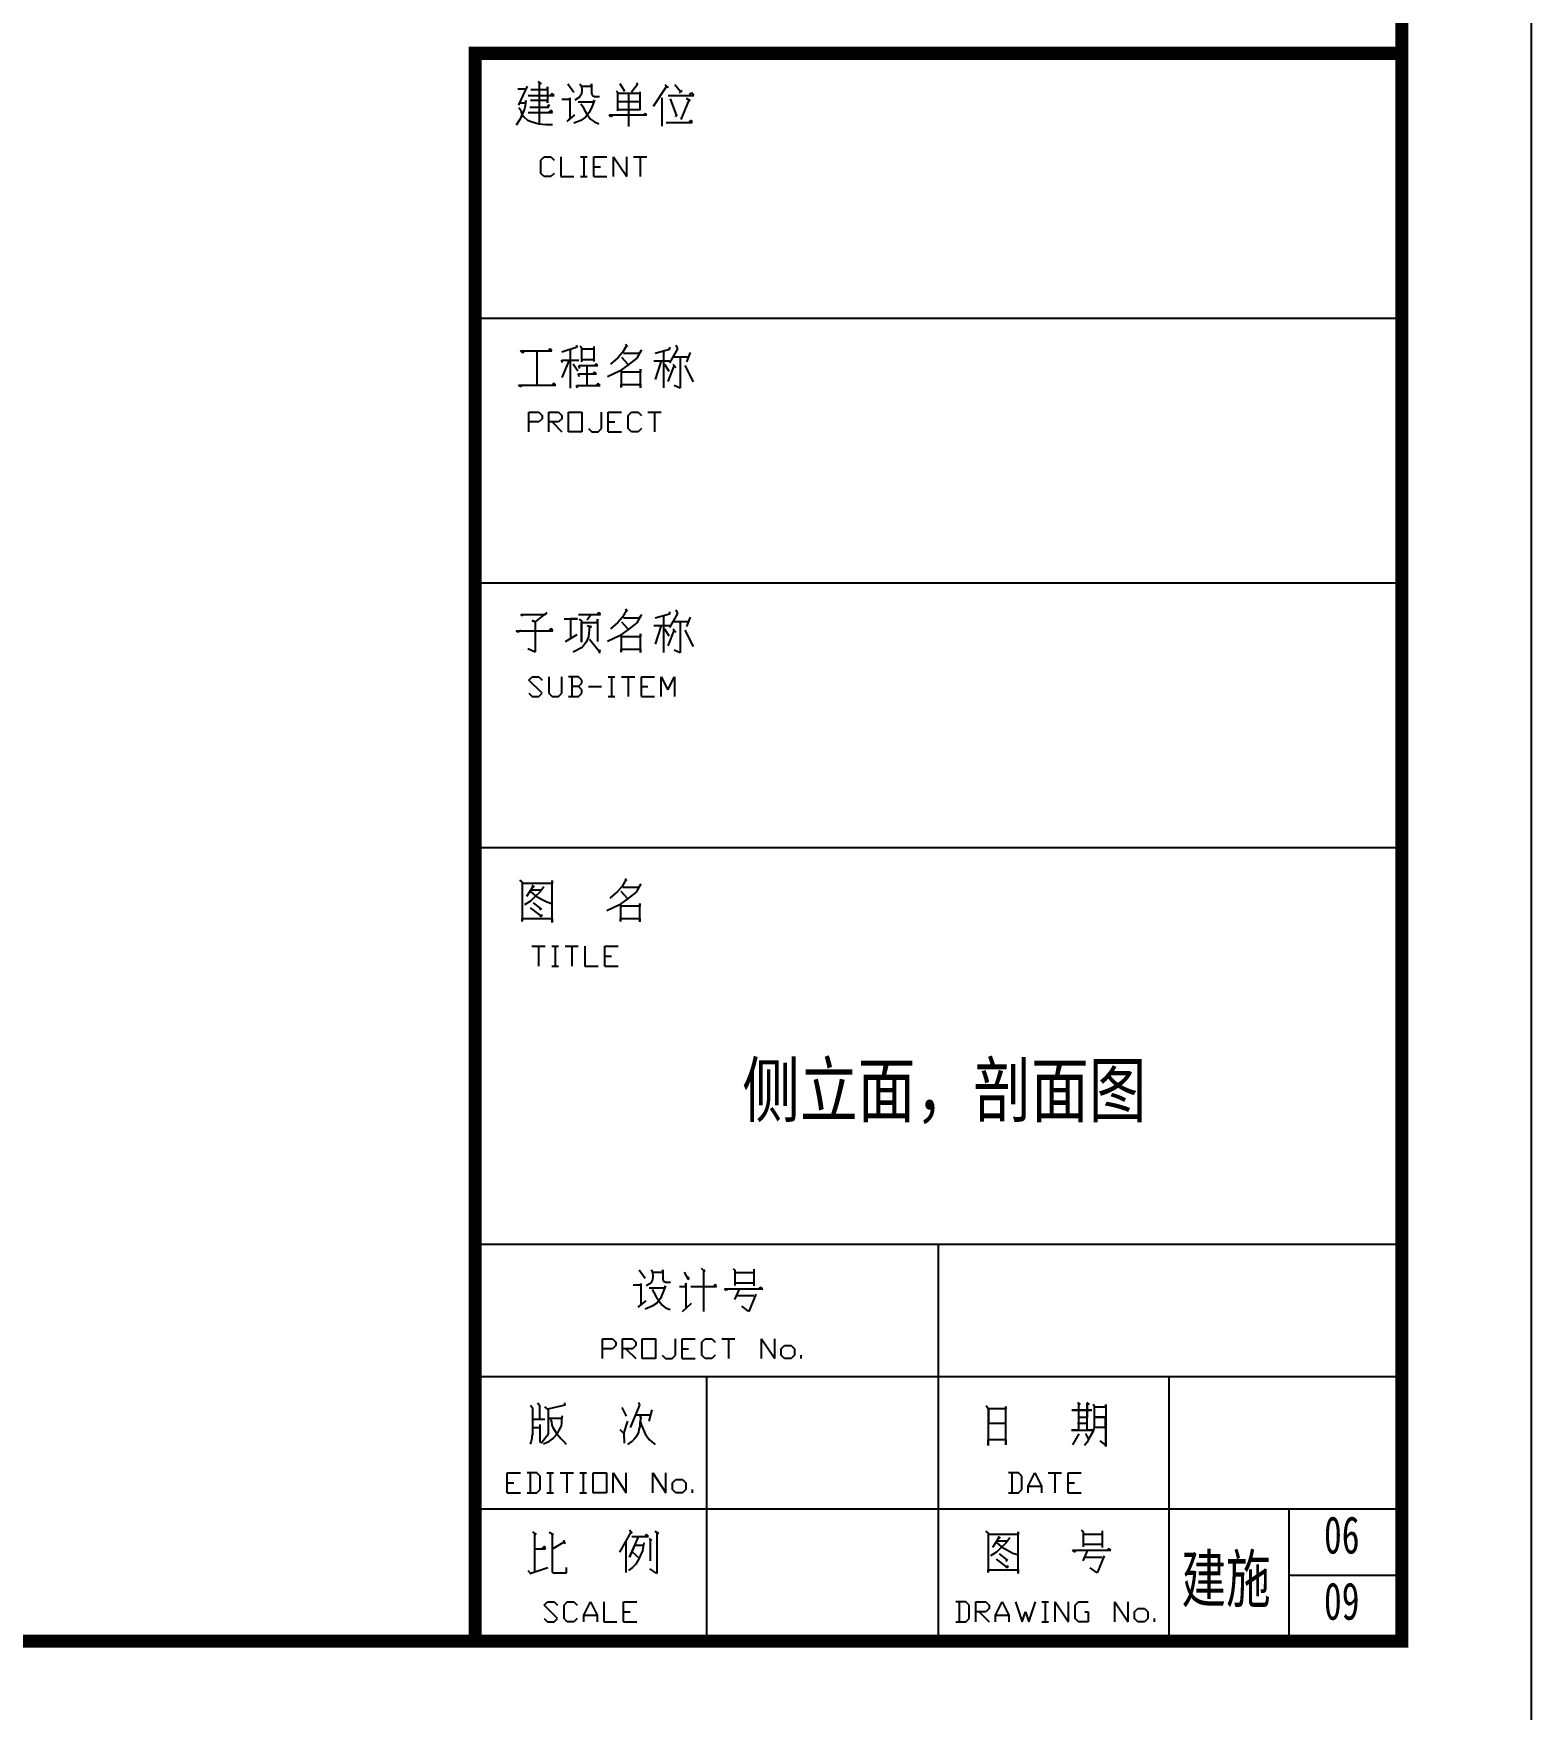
# Model space of a CAD drawing. Extents: x 39560 to 217760, y -140239 to 277665.
# Drawn here: x 133116 to 144660, y -97765 to -84846 of the extents above; entities that cross this region are included whole.
import ezdxf
from ezdxf.enums import TextEntityAlignment as Align

# ---------------------------------------------------------------- set-up
doc = ezdxf.new("R2010")
doc.units = 0
doc.header["$LTSCALE"] = 1000
doc.header["$MEASUREMENT"] = 0
doc.layers.add('PUB_TITLE', color=4, linetype='Continuous')
doc.styles.add('-黑体', font='simhei.ttf', dxfattribs={"width": 0.8})
doc.styles.add('宋体', font='')
doc.styles.get('宋体').set_extended_font_data('SimSun')

msp = doc.modelspace()

# ---------------------------------------------------------------- linework, layer by layer
at = {"layer": 'PUB_TITLE'}
for p, q in [((143659.763, -97239.081), (143659.763, -39839.081)), ((143659.763, -97239.081, 7.032), (143659.763, -39839.081, 7.032)), ((136519.763, -97239.081), (136519.763, -84999.081)), ((136519.763, -84999.081), (143659.763, -84999.081)), ((143659.763, -84999.081), (143659.763, -97239.081)), ((136920.273, -85252.283), (136852.443, -85395.083)), ((137002.383, -85216.583), (137027.373, -85234.433)), ((137013.093, -85227.293), (137013.093, -85537.883)), ((137027.373, -85234.433), (137013.093, -85227.293)), ((137077.353, -85255.853), (137077.353, -85380.803)), ((137077.353, -85277.273), (137077.353, -85255.853)), ((137234.433, -85234.433), (137280.843, -85298.693)), ((137327.253, -85234.433), (137337.963, -85252.283)), ((137337.963, -85252.283), (137341.533, -85284.413)), ((137341.533, -85252.283), (137416.503, -85252.283)), ((137416.503, -85234.433), (137416.503, -85309.403)), ((137416.503, -85252.283), (137416.503, -85234.433)), ((137634.273, -85230.863), (137669.973, -85291.553)), ((137769.933, -85238.003), (137723.523, -85298.693)), ((137762.793, -85227.293), (137769.933, -85238.003)), ((137991.273, -85255.853), (137891.313, -85409.363)), ((137980.563, -85238.003), (138005.553, -85262.993)), ((138005.553, -85262.993), (137991.273, -85255.853)), ((138059.103, -85238.003), (138105.513, -85295.123)), ((136848.873, -85273.703), (136902.423, -85273.703)), ((136852.443, -85395.083), (136866.723, -85380.803)), ((136866.723, -85380.803), (136909.563, -85380.803)), ((136909.563, -85362.953), (136905.993, -85402.223)), ((136909.563, -85380.803), (136909.563, -85362.953)), ((136927.413, -85323.683), (137127.333, -85323.683)), ((137077.353, -85362.953), (136945.263, -85362.953)), ((136948.833, -85277.273), (137077.353, -85277.273)), ((137077.353, -85380.803), (137077.353, -85362.953)), ((137113.053, -85309.403), (137102.343, -85323.683)), ((137127.333, -85323.683), (137113.053, -85309.403)), ((137188.023, -85352.243), (137248.713, -85352.243)), ((137248.713, -85341.533), (137248.713, -85502.183)), ((137248.713, -85352.243), (137248.713, -85341.533)), ((137323.683, -85337.963), (137287.983, -85359.383)), ((137312.973, -85373.663), (137430.783, -85373.663)), ((137337.963, -85312.973), (137323.683, -85337.963)), ((137334.393, -85387.943), (137348.673, -85409.363)), ((137341.533, -85284.413), (137337.963, -85312.973)), ((137416.503, -85309.403), (137423.643, -85323.683)), ((137437.923, -85359.383), (137420.073, -85405.793)), ((137423.643, -85323.683), (137437.923, -85330.823)), ((137430.783, -85373.663), (137437.923, -85359.383)), ((137437.923, -85330.823), (137477.193, -85330.823)), ((137605.713, -85287.983), (137616.423, -85298.693)), ((137616.423, -85298.693), (137616.423, -85441.493)), ((137619.993, -85370.093), (137787.783, -85370.093)), ((137623.563, -85305.833), (137787.783, -85305.833)), ((137702.103, -85309.403), (137702.103, -85562.873)), ((137787.783, -85295.123), (137787.783, -85437.923)), ((137959.143, -85341.533), (137959.143, -85559.303)), ((138005.553, -85323.683), (138205.473, -85323.683)), ((138023.403, -85348.673), (138069.813, -85480.763)), ((138112.653, -85284.413), (138091.233, -85305.833)), ((138105.513, -85295.123), (138112.653, -85284.413)), ((138166.203, -85359.383), (138105.513, -85509.323)), ((138144.783, -85345.103), (138176.913, -85362.953)), ((138176.913, -85362.953), (138166.203, -85359.383)), ((138187.623, -85302.263), (138169.773, -85316.543)), ((138205.473, -85323.683), (138187.623, -85302.263)), ((136863.153, -85509.323), (136834.593, -85552.163)), ((136856.013, -85416.503), (136870.293, -85437.923)), ((136877.433, -85480.763), (136863.153, -85509.323)), ((136870.293, -85437.923), (136877.433, -85462.913)), ((136888.143, -85452.203), (136877.433, -85480.763)), ((136877.433, -85462.913), (136895.283, -85487.903)), ((136898.853, -85427.213), (136888.143, -85452.203)), ((136895.283, -85487.903), (136923.843, -85512.893)), ((136905.993, -85402.223), (136898.853, -85427.213)), ((136923.843, -85512.893), (136959.543, -85527.173)), ((136927.413, -85455.773), (137116.623, -85455.773)), ((136941.693, -85412.933), (137088.063, -85412.933)), ((137084.493, -85398.653), (137073.783, -85409.363)), ((137091.633, -85409.363), (137084.493, -85395.083)), ((137088.063, -85395.083), (137084.493, -85398.653)), ((137105.913, -85437.923), (137084.493, -85455.773)), ((137088.063, -85412.933), (137088.063, -85395.083)), ((137116.623, -85455.773), (137105.913, -85437.923)), ((137227.293, -85523.603), (137287.983, -85473.623)), ((137248.713, -85502.183), (137227.293, -85523.603)), ((137334.393, -85516.463), (137280.843, -85537.883)), ((137370.093, -85491.473), (137334.393, -85516.463)), ((137348.673, -85409.363), (137362.953, -85437.923)), ((137362.953, -85437.923), (137387.943, -85477.193)), ((137398.653, -85455.773), (137370.093, -85491.473)), ((137387.943, -85477.193), (137409.363, -85505.753)), ((137420.073, -85405.793), (137398.653, -85455.773)), ((137409.363, -85505.753), (137437.923, -85527.173)), ((137552.163, -85473.623), (137841.333, -85473.623)), ((137562.873, -85487.903), (137552.163, -85473.623)), ((137577.153, -85477.193), (137562.873, -85487.903)), ((137616.423, -85430.783), (137787.783, -85430.783)), ((137830.623, -85462.913), (137816.343, -85473.623)), ((137841.333, -85473.623), (137830.623, -85462.913)), ((138069.813, -85470.053), (138062.673, -85487.903)), ((138069.813, -85480.763), (138069.813, -85470.053)), ((138187.623, -85516.463), (138169.773, -85527.173)), ((138191.193, -85530.743), (138187.623, -85516.463)), ((136959.543, -85527.173), (137009.523, -85541.453)), ((137009.523, -85541.453), (137063.073, -85548.593)), ((137063.073, -85548.593), (137116.623, -85548.593)), ((137437.923, -85527.173), (137473.623, -85541.453)), ((137991.273, -85530.743), (138191.193, -85530.743)), ((137025.395, -85821.927), (137050.895, -85796.427)), ((137025.395, -85923.927), (137025.395, -85821.927)), ((137050.895, -85796.427), (137101.895, -85796.427)), ((137101.895, -85796.427), (137127.395, -85821.927)), ((137178.395, -85796.427), (137178.395, -85949.427)), ((137331.395, -85796.427), (137382.395, -85796.427)), ((137356.895, -85796.427), (137356.895, -85949.427)), ((137433.395, -85796.427), (137535.395, -85796.427)), ((137433.395, -85949.427), (137433.395, -85796.427)), ((137433.395, -85872.927), (137484.395, -85872.927)), ((137586.395, -85796.427), (137688.395, -85949.427)), ((137586.395, -85949.427), (137586.395, -85796.427)), ((137688.395, -85949.427), (137688.395, -85796.427)), ((137739.395, -85796.427), (137841.395, -85796.427)), ((137790.395, -85796.427), (137790.395, -85949.427)), ((137050.895, -85949.427), (137025.395, -85923.927)), ((137101.895, -85949.427), (137050.895, -85949.427)), ((137127.395, -85923.927), (137101.895, -85949.427)), ((137178.395, -85949.427), (137280.395, -85949.427)), ((137331.395, -85949.427), (137382.395, -85949.427)), ((137433.395, -85949.427), (137535.395, -85949.427)), ((136519.763, -87039.081), (143659.763, -87039.081)), ((136868.753, -87291.484), (137111.513, -87291.484)), ((136886.603, -87309.334), (136868.753, -87291.484)), ((136900.883, -87291.484), (136886.603, -87309.334)), ((136993.703, -87291.484), (136993.703, -87555.664)), ((136993.703, -87295.054), (136993.703, -87555.664)), ((137097.233, -87277.204), (137082.953, -87295.054)), ((137111.513, -87291.484), (137097.233, -87277.204)), ((137304.293, -87262.924), (137186.483, -87302.194)), ((137250.743, -87280.774), (137250.743, -87580.654)), ((137297.153, -87248.644), (137304.293, -87262.924)), ((137325.713, -87252.214), (137339.993, -87266.494)), ((137339.993, -87266.494), (137339.993, -87377.164)), ((137339.993, -87277.204), (137436.383, -87277.204)), ((137432.813, -87259.354), (137432.813, -87373.594)), ((137654.153, -87305.764), (137618.453, -87345.034)), ((137686.283, -87252.214), (137654.153, -87305.764)), ((137661.293, -87309.334), (137782.673, -87309.334)), ((137679.143, -87241.504), (137693.423, -87259.354)), ((137693.423, -87259.354), (137686.283, -87252.214)), ((137800.523, -87284.344), (137764.823, -87348.604)), ((137782.673, -87309.334), (137800.523, -87284.344)), ((138018.293, -87280.774), (137907.623, -87312.904)), ((137971.883, -87295.054), (137971.883, -87577.084)), ((138018.293, -87262.924), (138018.293, -87280.774)), ((138078.983, -87277.204), (138018.293, -87384.304)), ((138064.703, -87248.644), (138078.983, -87277.204)), ((138175.373, -87305.764), (138146.813, -87377.164)), ((137186.483, -87362.884), (137318.573, -87362.884)), ((137190.053, -87380.734), (137186.483, -87362.884)), ((137240.033, -87370.024), (137186.483, -87498.544)), ((137275.733, -87391.444), (137311.433, -87444.994)), ((137318.573, -87405.724), (137464.943, -87405.724)), ((137325.713, -87427.144), (137318.573, -87405.724)), ((137343.563, -87359.314), (137436.383, -87359.314)), ((137379.263, -87409.294), (137379.263, -87559.234)), ((137439.953, -87455.704), (137425.673, -87473.554)), ((137450.663, -87391.444), (137432.813, -87409.294)), ((137454.233, -87469.984), (137439.953, -87455.704)), ((137464.943, -87405.724), (137450.663, -87391.444)), ((137632.733, -87448.564), (137539.913, -87491.404)), ((137618.453, -87345.034), (137561.333, -87395.014)), ((137696.993, -87402.154), (137632.733, -87448.564)), ((137636.303, -87437.854), (137643.443, -87444.994)), ((137643.443, -87444.994), (137643.443, -87573.514)), ((137647.013, -87341.464), (137696.993, -87395.014)), ((137793.383, -87455.704), (137650.583, -87455.704)), ((137764.823, -87348.604), (137696.993, -87402.154)), ((137793.383, -87434.284), (137793.383, -87455.704)), ((137793.383, -87577.084), (137793.383, -87434.284)), ((137896.913, -87370.024), (138018.293, -87370.024)), ((137950.463, -87377.164), (137907.623, -87512.824)), ((137979.023, -87395.014), (138011.153, -87448.564)), ((138053.993, -87402.154), (138004.013, -87527.104)), ((138039.713, -87337.894), (138164.663, -87337.894)), ((138043.283, -87395.014), (138064.703, -87420.004)), ((138100.403, -87337.894), (138100.403, -87580.654)), ((138136.103, -87405.724), (138200.363, -87530.674)), ((136854.473, -87555.664), (137140.073, -87555.664)), ((136865.183, -87569.944), (136854.473, -87555.664)), ((136883.033, -87559.234), (136865.183, -87569.944)), ((137125.793, -87541.384), (137111.513, -87555.664)), ((137140.073, -87555.664), (137125.793, -87541.384)), ((137300.723, -87559.234), (137482.793, -87559.234)), ((137307.863, -87577.084), (137300.723, -87559.234)), ((137315.003, -87469.984), (137454.233, -87469.984)), ((137322.143, -87491.404), (137315.003, -87469.984)), ((137468.513, -87544.954), (137454.233, -87562.804)), ((137482.793, -87559.234), (137468.513, -87544.954)), ((137643.443, -87552.094), (137793.383, -87552.094)), ((137643.443, -87573.514), (137643.443, -87552.094)), ((137793.383, -87552.094), (137793.383, -87577.084)), ((138100.403, -87580.654), (138053.993, -87559.234)), ((136933.104, -87763.874), (137009.604, -87763.874)), ((136933.104, -87916.874), (136933.104, -87763.874)), ((137009.604, -87840.374), (136933.104, -87840.374)), ((137009.604, -87763.874), (137035.104, -87789.374)), ((137035.104, -87814.874), (137009.604, -87840.374)), ((137035.104, -87789.374), (137035.104, -87814.874)), ((137086.104, -87763.874), (137162.604, -87763.874)), ((137086.104, -87916.874), (137086.104, -87763.874)), ((137162.604, -87840.374), (137086.104, -87840.374)), ((137111.604, -87840.374), (137188.104, -87916.874)), ((137162.604, -87763.874), (137188.104, -87789.374)), ((137188.104, -87814.874), (137162.604, -87840.374)), ((137188.104, -87789.374), (137188.104, -87814.874)), ((137239.104, -87763.874), (137341.104, -87763.874)), ((137239.104, -87916.874), (137239.104, -87763.874)), ((137341.104, -87763.874), (137341.104, -87916.874)), ((137494.104, -87891.374), (137494.104, -87763.874)), ((137545.104, -87763.874), (137647.104, -87763.874)), ((137545.104, -87916.874), (137545.104, -87763.874)), ((137545.104, -87840.374), (137596.104, -87840.374)), ((137698.104, -87789.374), (137723.604, -87763.874)), ((137698.104, -87891.374), (137698.104, -87789.374)), ((137723.604, -87763.874), (137774.604, -87763.874)), ((137774.604, -87763.874), (137800.104, -87789.374)), ((137851.104, -87763.874), (137953.104, -87763.874)), ((137902.104, -87763.874), (137902.104, -87916.874)), ((137341.104, -87916.874), (137239.104, -87916.874)), ((137392.104, -87891.374), (137417.604, -87916.874)), ((137417.604, -87916.874), (137468.604, -87916.874)), ((137468.604, -87916.874), (137494.104, -87891.374)), ((137545.104, -87916.874), (137647.104, -87916.874)), ((137723.604, -87916.874), (137698.104, -87891.374)), ((137774.604, -87916.874), (137723.604, -87916.874)), ((137800.104, -87891.374), (137774.604, -87916.874)), ((136519.763, -89079.081), (143659.763, -89079.081)), ((136872.323, -89324.344), (137057.963, -89324.344)), ((136883.033, -89335.054), (136872.323, -89324.344)), ((136893.743, -89324.344), (136883.033, -89335.054)), ((136958.003, -89370.754), (136982.993, -89381.464)), ((136982.993, -89381.464), (136958.003, -89370.754)), ((137072.243, -89310.064), (136982.993, -89381.464)), ((136982.993, -89381.464), (136982.993, -89613.514)), ((137057.963, -89324.344), (137072.243, -89310.064)), ((137204.333, -89356.474), (137307.863, -89356.474)), ((137254.313, -89356.474), (137254.313, -89506.414)), ((137307.863, -89356.474), (137254.313, -89356.474)), ((137315.003, -89324.344), (137486.363, -89324.344)), ((137322.143, -89360.044), (137339.993, -89370.754)), ((137339.993, -89370.754), (137339.993, -89538.544)), ((137339.993, -89385.034), (137461.373, -89385.034)), ((137339.993, -89538.544), (137339.993, -89385.034)), ((137411.393, -89327.914), (137382.833, -89367.184)), ((137472.083, -89310.064), (137461.373, -89324.344)), ((137461.373, -89360.044), (137461.373, -89531.404)), ((137461.373, -89385.034), (137461.373, -89360.044)), ((137486.363, -89324.344), (137472.083, -89310.064)), ((137618.453, -89385.034), (137561.333, -89435.014)), ((137654.153, -89345.764), (137618.453, -89385.034)), ((137647.013, -89381.464), (137696.993, -89435.014)), ((137686.283, -89292.214), (137654.153, -89345.764)), ((137661.293, -89349.334), (137782.673, -89349.334)), ((137679.143, -89281.504), (137693.423, -89299.354)), ((137693.423, -89299.354), (137686.283, -89292.214)), ((137764.823, -89388.604), (137696.993, -89442.154)), ((137800.523, -89324.344), (137764.823, -89388.604)), ((137782.673, -89349.334), (137800.523, -89324.344)), ((138018.293, -89320.774), (137907.623, -89352.904)), ((137971.883, -89335.054), (137971.883, -89617.084)), ((138018.293, -89302.924), (138018.293, -89320.774)), ((138078.983, -89317.204), (138018.293, -89424.304)), ((138039.713, -89377.894), (138164.663, -89377.894)), ((138064.703, -89288.644), (138078.983, -89317.204)), ((138100.403, -89377.894), (138100.403, -89620.654)), ((138175.373, -89345.764), (138146.813, -89417.164)), ((136836.623, -89449.294), (137118.653, -89449.294)), ((136850.903, -89460.004), (136836.623, -89449.294)), ((136868.753, -89445.724), (136850.903, -89460.004)), ((137104.373, -89431.444), (137090.093, -89445.724)), ((137118.653, -89449.294), (137104.373, -89431.444)), ((137215.043, -89531.404), (137304.293, -89477.854)), ((137254.313, -89506.414), (137215.043, -89531.404)), ((137393.543, -89495.704), (137375.693, -89538.544)), ((137382.833, -89410.024), (137414.963, -89420.734)), ((137400.683, -89413.594), (137393.543, -89495.704)), ((137414.963, -89420.734), (137400.683, -89413.594)), ((137400.683, -89513.554), (137475.653, -89606.374)), ((137632.733, -89488.564), (137539.913, -89531.404)), ((137696.993, -89442.154), (137632.733, -89488.564)), ((137636.303, -89477.854), (137643.443, -89484.994)), ((137643.443, -89484.994), (137643.443, -89613.514)), ((137793.383, -89495.704), (137650.583, -89495.704)), ((137793.383, -89474.284), (137793.383, -89495.704)), ((137793.383, -89617.084), (137793.383, -89474.284)), ((137896.913, -89410.024), (138018.293, -89410.024)), ((137950.463, -89417.164), (137907.623, -89552.824)), ((137979.023, -89435.014), (138011.153, -89488.564)), ((138053.993, -89442.154), (138004.013, -89567.104)), ((138043.283, -89435.014), (138064.703, -89460.004)), ((138136.103, -89445.724), (138200.363, -89570.674)), ((136982.993, -89613.514), (136925.873, -89588.524)), ((137343.563, -89577.814), (137275.733, -89613.514)), ((137375.693, -89538.544), (137343.563, -89577.814)), ((137479.223, -89595.664), (137475.653, -89624.224)), ((137475.653, -89606.374), (137479.223, -89595.664)), ((137643.443, -89592.094), (137793.383, -89592.094)), ((137643.443, -89613.514), (137643.443, -89592.094)), ((137793.383, -89592.094), (137793.383, -89617.084)), ((138100.403, -89620.654), (138053.993, -89599.234)), ((136933.104, -89829.374), (136958.604, -89803.874)), ((137035.104, -89931.374), (136933.104, -89829.374)), ((136958.604, -89803.874), (137009.604, -89803.874)), ((137009.604, -89803.874), (137035.104, -89829.374)), ((137086.104, -89803.874), (137086.104, -89931.374)), ((137188.104, -89931.374), (137188.104, -89803.874)), ((137315.604, -89803.874), (137239.104, -89803.874)), ((137264.604, -89803.874), (137264.604, -89956.874)), ((137315.604, -89880.374), (137264.604, -89880.374)), ((137341.104, -89829.374), (137315.604, -89803.874)), ((137315.604, -89880.374), (137341.104, -89854.874)), ((137341.104, -89905.874), (137315.604, -89880.374)), ((137341.104, -89854.874), (137341.104, -89829.374)), ((137341.104, -89931.374), (137341.104, -89905.874)), ((137392.104, -89880.374), (137494.104, -89880.374)), ((137545.104, -89803.874), (137596.104, -89803.874)), ((137570.604, -89803.874), (137570.604, -89956.874)), ((137647.104, -89803.874), (137749.104, -89803.874)), ((137698.104, -89803.874), (137698.104, -89956.874)), ((137800.104, -89803.874), (137902.104, -89803.874)), ((137800.104, -89956.874), (137800.104, -89803.874)), ((137800.104, -89880.374), (137851.104, -89880.374)), ((137953.104, -89803.874), (138004.104, -89905.874)), ((137953.104, -89956.874), (137953.104, -89803.874)), ((138004.104, -89905.874), (138055.104, -89803.874)), ((138055.104, -89803.874), (138055.104, -89956.874)), ((136933.104, -89931.374), (136958.604, -89956.874)), ((136958.604, -89956.874), (137009.604, -89956.874)), ((137009.604, -89956.874), (137035.104, -89931.374)), ((137086.104, -89931.374), (137111.604, -89956.874)), ((137111.604, -89956.874), (137162.604, -89956.874)), ((137162.604, -89956.874), (137188.104, -89931.374)), ((137239.104, -89956.874), (137315.604, -89956.874)), ((137315.604, -89956.874), (137341.104, -89931.374)), ((137545.104, -89956.874), (137596.104, -89956.874)), ((137800.104, -89956.874), (137902.104, -89956.874)), ((136519.763, -91119.081), (143659.763, -91119.081)), ((136860.301, -91372.395), (136881.721, -91386.675)), ((136881.721, -91386.675), (136881.721, -91690.125)), ((137113.771, -91397.385), (136881.721, -91397.385)), ((136967.401, -91418.805), (136913.851, -91497.345)), ((136949.551, -91461.645), (136985.251, -91493.775)), ((136956.691, -91411.665), (136974.541, -91425.945)), ((136956.691, -91447.365), (137028.091, -91447.365)), ((136974.541, -91425.945), (136967.401, -91418.805)), ((137049.511, -91422.375), (137017.381, -91465.215)), ((137028.091, -91447.365), (137049.511, -91422.375)), ((137113.771, -91375.965), (137113.771, -91397.385)), ((137113.771, -91697.265), (137113.771, -91375.965)), ((137613.571, -91461.645), (137556.451, -91511.625)), ((137649.271, -91422.375), (137613.571, -91461.645)), ((137642.131, -91458.075), (137692.111, -91511.625)), ((137681.401, -91368.825), (137649.271, -91422.375)), ((137656.411, -91425.945), (137777.791, -91425.945)), ((137674.261, -91358.115), (137688.541, -91375.965)), ((137688.541, -91375.965), (137681.401, -91368.825)), ((137795.641, -91400.955), (137759.941, -91465.215)), ((137777.791, -91425.945), (137795.641, -91400.955)), ((136945.981, -91533.045), (136899.571, -91561.605)), ((136942.411, -91586.595), (137028.091, -91650.855)), ((136978.111, -91500.915), (136945.981, -91533.045)), ((136967.401, -91547.325), (137024.521, -91593.735)), ((137017.381, -91465.215), (136978.111, -91500.915)), ((136985.251, -91493.775), (137031.661, -91518.765)), ((137028.091, -91586.595), (137017.381, -91604.445)), ((137024.521, -91593.735), (137028.091, -91586.595)), ((137031.661, -91518.765), (137070.931, -91540.185)), ((137070.931, -91540.185), (137106.631, -91550.895)), ((137627.851, -91565.175), (137535.031, -91608.015)), ((137692.111, -91518.765), (137627.851, -91565.175)), ((137631.421, -91554.465), (137638.561, -91561.605)), ((137638.561, -91561.605), (137638.561, -91690.125)), ((137788.501, -91572.315), (137645.701, -91572.315)), ((137759.941, -91465.215), (137692.111, -91518.765)), ((137788.501, -91550.895), (137788.501, -91572.315)), ((137788.501, -91693.695), (137788.501, -91550.895)), ((136881.721, -91668.705), (137113.771, -91668.705)), ((136881.721, -91690.125), (136881.721, -91668.705)), ((137035.231, -91640.145), (137020.951, -91657.995)), ((137028.091, -91650.855), (137035.231, -91640.145)), ((137113.771, -91668.705), (137113.771, -91697.265)), ((137638.561, -91668.705), (137788.501, -91668.705)), ((137638.561, -91690.125), (137638.561, -91668.705)), ((137788.501, -91668.705), (137788.501, -91693.695)), ((136957.275, -91881.291), (137059.275, -91881.291)), ((137008.275, -91881.291), (137008.275, -92034.291)), ((137110.275, -91881.291), (137161.275, -91881.291)), ((137135.775, -91881.291), (137135.775, -92034.291)), ((137212.275, -91881.291), (137314.275, -91881.291)), ((137263.275, -91881.291), (137263.275, -92034.291)), ((137365.275, -91881.291), (137365.275, -92034.291)), ((137518.275, -91881.291), (137620.275, -91881.291)), ((137518.275, -92034.291), (137518.275, -91881.291)), ((137518.275, -91957.791), (137569.275, -91957.791)), ((137110.275, -92034.291), (137161.275, -92034.291)), ((137365.275, -92034.291), (137467.275, -92034.291)), ((137518.275, -92034.291), (137620.275, -92034.291)), ((136519.763, -94179.081), (143659.763, -94179.081)), ((140088.309, -94179.081), (140088.309, -97239.081)), ((137782.789, -94374.806), (137829.199, -94439.066)), ((137875.609, -94374.806), (137886.319, -94392.656)), ((137886.319, -94392.656), (137889.889, -94424.786)), ((137889.889, -94424.786), (137886.319, -94453.346)), ((137889.889, -94392.656), (137964.859, -94392.656)), ((137964.859, -94374.806), (137964.859, -94449.776)), ((137964.859, -94392.656), (137964.859, -94374.806)), ((138129.079, -94392.656), (138161.209, -94449.776)), ((138168.349, -94439.066), (138146.929, -94428.356)), ((138261.169, -94364.096), (138289.729, -94389.086)), ((138279.019, -94374.806), (138279.019, -94696.106)), ((138289.729, -94389.086), (138279.019, -94374.806)), ((138507.499, -94367.666), (138521.779, -94378.376)), ((138518.209, -94396.226), (138664.579, -94396.226)), ((138521.779, -94378.376), (138521.779, -94496.186)), ((138668.149, -94371.236), (138668.149, -94499.756)), ((137736.379, -94492.616), (137797.069, -94492.616)), ((137797.069, -94481.906), (137797.069, -94642.556)), ((137797.069, -94492.616), (137797.069, -94481.906)), ((137872.039, -94478.336), (137836.339, -94499.756)), ((137861.329, -94514.036), (137979.139, -94514.036)), ((137886.319, -94453.346), (137872.039, -94478.336)), ((137882.749, -94528.316), (137897.029, -94549.736)), ((137897.029, -94549.736), (137911.309, -94578.296)), ((137968.429, -94546.166), (137947.009, -94596.146)), ((137964.859, -94449.776), (137971.999, -94464.056)), ((137986.279, -94499.756), (137968.429, -94546.166)), ((137971.999, -94464.056), (137986.279, -94471.196)), ((137979.139, -94514.036), (137986.279, -94499.756)), ((137986.279, -94471.196), (138025.549, -94471.196)), ((138093.379, -94503.326), (138143.359, -94503.326)), ((138143.359, -94478.336), (138143.359, -94674.686)), ((138143.359, -94503.326), (138143.359, -94478.336)), ((138161.209, -94449.776), (138168.349, -94439.066)), ((138182.629, -94503.326), (138378.979, -94503.326)), ((138368.269, -94485.476), (138357.559, -94503.326)), ((138378.979, -94503.326), (138368.269, -94485.476)), ((138439.669, -94521.176), (138735.979, -94521.176)), ((138457.519, -94535.456), (138439.669, -94521.176)), ((138464.659, -94524.746), (138457.519, -94535.456)), ((138518.209, -94474.766), (138664.579, -94474.766)), ((138553.909, -94524.746), (138518.209, -94603.286)), ((138718.129, -94510.466), (138700.279, -94524.746)), ((138735.979, -94521.176), (138718.129, -94510.466)), ((137775.649, -94663.976), (137836.339, -94613.996)), ((137797.069, -94642.556), (137775.649, -94663.976)), ((137882.749, -94656.836), (137829.199, -94678.256)), ((137918.449, -94631.846), (137882.749, -94656.836)), ((137911.309, -94578.296), (137936.299, -94617.566)), ((137947.009, -94596.146), (137918.449, -94631.846)), ((137936.299, -94617.566), (137957.719, -94646.126)), ((137957.719, -94646.126), (137986.279, -94667.546)), ((137986.279, -94667.546), (138021.979, -94681.826)), ((138118.369, -94696.106), (138186.199, -94631.846)), ((138528.919, -94574.726), (138668.149, -94574.726)), ((138628.879, -94696.106), (138575.329, -94656.836)), ((138682.429, -94564.016), (138628.879, -94696.106)), ((137501.614, -94907.058), (137578.114, -94907.058)), ((137501.614, -95060.058), (137501.614, -94907.058)), ((137578.114, -94907.058), (137603.614, -94932.558)), ((137603.614, -94932.558), (137603.614, -94958.058)), ((137654.614, -94907.058), (137731.114, -94907.058)), ((137654.614, -95060.058), (137654.614, -94907.058)), ((137731.114, -94907.058), (137756.614, -94932.558)), ((137756.614, -94932.558), (137756.614, -94958.058)), ((137807.614, -94907.058), (137909.614, -94907.058)), ((137807.614, -95060.058), (137807.614, -94907.058)), ((137909.614, -94907.058), (137909.614, -95060.058)), ((138062.614, -95034.558), (138062.614, -94907.058)), ((138113.614, -94907.058), (138215.614, -94907.058)), ((138113.614, -95060.058), (138113.614, -94907.058)), ((138266.614, -94932.558), (138292.114, -94907.058)), ((138266.614, -95034.558), (138266.614, -94932.558)), ((138292.114, -94907.058), (138343.114, -94907.058)), ((138343.114, -94907.058), (138368.614, -94932.558)), ((138419.614, -94907.058), (138521.614, -94907.058)), ((138470.614, -94907.058), (138470.614, -95060.058)), ((138725.614, -94907.058), (138827.614, -95060.058)), ((138725.614, -95060.058), (138725.614, -94907.058)), ((138827.614, -95060.058), (138827.614, -94907.058)), ((137578.114, -94983.558), (137501.614, -94983.558)), ((137603.614, -94958.058), (137578.114, -94983.558)), ((137731.114, -94983.558), (137654.614, -94983.558)), ((137680.114, -94983.558), (137756.614, -95060.058)), ((137756.614, -94958.058), (137731.114, -94983.558)), ((137909.614, -95060.058), (137807.614, -95060.058)), ((137960.614, -95034.558), (137986.114, -95060.058)), ((137986.114, -95060.058), (138037.114, -95060.058)), ((138037.114, -95060.058), (138062.614, -95034.558)), ((138113.614, -94983.558), (138164.614, -94983.558)), ((138113.614, -95060.058), (138215.614, -95060.058)), ((138292.114, -95060.058), (138266.614, -95034.558)), ((138343.114, -95060.058), (138292.114, -95060.058)), ((138368.614, -95034.558), (138343.114, -95060.058)), ((138878.614, -94983.558), (138904.114, -94958.058)), ((138878.614, -95034.558), (138878.614, -94983.558)), ((138904.114, -95060.058), (138878.614, -95034.558)), ((138904.114, -94958.058), (138955.114, -94958.058)), ((138955.114, -95060.058), (138904.114, -95060.058)), ((138955.114, -94958.058), (138980.614, -94983.558)), ((138980.614, -95034.558), (138955.114, -95060.058)), ((138980.614, -94983.558), (138980.614, -95034.558)), ((139031.614, -95060.058), (139031.614, -95034.558)), ((136519.763, -95199.081), (143659.763, -95199.081)), ((138303.309, -95199.081), (138303.309, -97239.081)), ((141865.386, -95199.081), (141865.386, -97239.081)), ((136946.546, -95418.52), (136960.826, -95439.94)), ((136960.826, -95439.94), (136960.826, -95643.43)), ((137000.096, -95400.67), (137014.376, -95418.52)), ((137014.376, -95418.52), (137014.376, -95525.62)), ((137078.636, -95450.65), (137057.216, -95432.8)), ((137210.726, -95418.52), (137078.636, -95450.65)), ((137082.206, -95447.08), (137082.206, -95639.86)), ((137207.156, -95400.67), (137210.726, -95418.52)), ((137649.836, -95436.37), (137681.966, -95504.2)), ((137785.496, -95418.52), (137714.096, -95589.88)), ((137778.356, -95397.1), (137785.496, -95418.52)), ((137881.886, -95454.22), (137856.896, -95543.47)), ((140457.87, -95422.09), (140472.15, -95443.51)), ((140472.15, -95443.51), (140472.15, -95729.11)), ((140475.72, -95447.08), (140475.72, -95557.75)), ((140607.81, -95447.08), (140475.72, -95447.08)), ((140607.81, -95429.23), (140607.81, -95447.08)), ((140607.81, -95725.54), (140607.81, -95429.23)), ((141118.32, -95457.79), (141271.83, -95457.79)), ((141236.13, -95457.79), (141118.32, -95457.79)), ((141161.16, -95397.1), (141182.58, -95414.95)), ((141168.3, -95404.24), (141168.3, -95611.3)), ((141182.58, -95414.95), (141168.3, -95404.24)), ((141232.56, -95397.1), (141250.41, -95414.95)), ((141236.13, -95404.24), (141236.13, -95457.79)), ((141236.13, -95611.3), (141236.13, -95404.24)), ((141236.13, -95457.79), (141236.13, -95514.91)), ((141271.83, -95457.79), (141236.13, -95457.79)), ((141282.54, -95411.38), (141289.68, -95429.23)), ((141289.68, -95429.23), (141289.68, -95589.88)), ((141289.68, -95432.8), (141378.93, -95432.8)), ((141378.93, -95414.95), (141378.93, -95736.25)), ((141378.93, -95432.8), (141378.93, -95414.95)), ((136960.826, -95525.62), (137057.216, -95525.62)), ((136964.396, -95589.88), (137017.946, -95589.88)), ((137017.946, -95568.46), (137017.946, -95707.69)), ((137085.776, -95518.48), (137189.306, -95518.48)), ((137100.056, -95529.19), (137107.196, -95547.04)), ((137107.196, -95547.04), (137110.766, -95572.03)), ((137110.766, -95572.03), (137117.906, -95589.88)), ((137117.906, -95589.88), (137135.756, -95618.44)), ((137175.026, -95593.45), (137164.316, -95611.3)), ((137182.166, -95579.17), (137175.026, -95593.45)), ((137185.736, -95557.75), (137182.166, -95579.17)), ((137189.306, -95500.63), (137185.736, -95529.19)), ((137185.736, -95529.19), (137185.736, -95557.75)), ((137664.116, -95636.29), (137696.246, -95543.47)), ((137753.366, -95493.49), (137871.176, -95493.49)), ((137789.066, -95582.74), (137781.926, -95607.73)), ((137789.066, -95500.63), (137796.206, -95514.91)), ((137796.206, -95514.91), (137789.066, -95557.75)), ((137789.066, -95557.75), (137789.066, -95582.74)), ((137792.636, -95550.61), (137799.776, -95568.46)), ((137799.776, -95568.46), (137806.916, -95586.31)), ((137806.916, -95586.31), (137814.056, -95604.16)), ((140475.72, -95557.75), (140611.38, -95557.75)), ((141161.16, -95557.75), (141236.13, -95557.75)), ((141236.13, -95514.91), (141164.73, -95514.91)), ((141289.68, -95589.88), (141278.97, -95625.58)), ((141296.82, -95511.34), (141375.36, -95511.34)), ((141378.93, -95511.34), (141296.82, -95511.34)), ((141375.36, -95589.88), (141296.82, -95589.88)), ((141375.36, -95511.34), (141375.36, -95589.88)), ((141378.93, -95736.25), (141378.93, -95511.34)), ((136950.116, -95696.98), (136942.976, -95718.4)), ((136957.256, -95675.56), (136950.116, -95696.98)), ((136960.826, -95643.43), (136957.256, -95661.28)), ((136957.256, -95661.28), (136957.256, -95675.56)), ((137071.496, -95657.71), (137028.656, -95714.83)), ((137078.636, -95704.12), (137046.506, -95718.4)), ((137082.206, -95639.86), (137071.496, -95657.71)), ((137103.626, -95686.27), (137078.636, -95704.12)), ((137121.476, -95671.99), (137103.626, -95686.27)), ((137139.326, -95654.14), (137121.476, -95671.99)), ((137135.756, -95618.44), (137150.036, -95639.86)), ((137153.606, -95632.72), (137139.326, -95654.14)), ((137150.036, -95639.86), (137167.886, -95661.28)), ((137164.316, -95611.3), (137153.606, -95632.72)), ((137167.886, -95661.28), (137182.166, -95679.13)), ((137182.166, -95679.13), (137200.016, -95696.98)), ((137200.016, -95696.98), (137221.436, -95718.4)), ((137635.556, -95607.73), (137664.116, -95636.29)), ((137664.116, -95636.29), (137667.686, -95711.26)), ((137731.946, -95693.41), (137692.676, -95721.97)), ((137746.226, -95679.13), (137731.946, -95693.41)), ((137756.936, -95664.85), (137746.226, -95679.13)), ((137767.646, -95647), (137756.936, -95664.85)), ((137778.356, -95629.15), (137767.646, -95647)), ((137781.926, -95607.73), (137778.356, -95629.15)), ((137814.056, -95604.16), (137821.196, -95622.01)), ((137821.196, -95622.01), (137828.336, -95639.86)), ((137828.336, -95639.86), (137839.046, -95654.14)), ((137839.046, -95654.14), (137853.326, -95671.99)), ((137853.326, -95671.99), (137864.036, -95686.27)), ((137864.036, -95686.27), (137881.886, -95700.55)), ((137881.886, -95700.55), (137906.876, -95721.97)), ((140472.15, -95682.7), (140607.81, -95682.7)), ((140472.15, -95729.11), (140472.15, -95682.7)), ((140607.81, -95682.7), (140607.81, -95725.54)), ((141114.75, -95611.3), (141278.97, -95611.3)), ((141168.3, -95611.3), (141114.75, -95611.3)), ((141171.87, -95639.86), (141121.89, -95725.54)), ((141236.13, -95704.12), (141214.71, -95729.11)), ((141221.85, -95636.29), (141243.27, -95679.13)), ((141278.97, -95611.3), (141236.13, -95611.3)), ((141253.98, -95668.42), (141236.13, -95704.12)), ((141278.97, -95625.58), (141253.98, -95668.42)), ((141332.52, -95693.41), (141378.93, -95729.11)), ((136766.008, -95941.075), (136868.008, -95941.075)), ((136766.008, -96094.075), (136766.008, -95941.075)), ((136995.508, -95941.075), (136919.008, -95941.075)), ((136944.508, -95941.075), (136944.508, -96094.075)), ((137021.008, -95966.575), (136995.508, -95941.075)), ((137021.008, -96068.575), (137021.008, -95966.575)), ((137072.008, -95941.075), (137123.008, -95941.075)), ((137097.508, -95941.075), (137097.508, -96094.075)), ((137174.008, -95941.075), (137276.008, -95941.075)), ((137225.008, -95941.075), (137225.008, -96094.075)), ((137327.008, -95941.075), (137378.008, -95941.075)), ((137352.508, -95941.075), (137352.508, -96094.075)), ((137429.008, -95941.075), (137531.008, -95941.075)), ((137429.008, -96094.075), (137429.008, -95941.075)), ((137531.008, -95941.075), (137531.008, -96094.075)), ((137582.008, -95941.075), (137684.008, -96094.075)), ((137582.008, -96094.075), (137582.008, -95941.075)), ((137684.008, -96094.075), (137684.008, -95941.075)), ((137888.008, -95941.075), (137990.008, -96094.075)), ((137888.008, -96094.075), (137888.008, -95941.075)), ((137990.008, -96094.075), (137990.008, -95941.075)), ((140705.607, -95941.075), (140629.107, -95941.075)), ((140654.607, -95941.075), (140654.607, -96094.075)), ((140731.107, -95966.575), (140705.607, -95941.075)), ((140731.107, -96068.575), (140731.107, -95966.575)), ((140782.107, -96043.075), (140833.107, -95941.075)), ((140833.107, -95941.075), (140884.107, -96043.075)), ((140935.107, -95941.075), (141037.107, -95941.075)), ((140986.107, -95941.075), (140986.107, -96094.075)), ((141088.107, -95941.075), (141190.107, -95941.075)), ((141088.107, -96094.075), (141088.107, -95941.075)), ((136766.008, -96017.575), (136817.008, -96017.575)), ((136766.008, -96094.075), (136868.008, -96094.075)), ((136919.008, -96094.075), (136995.508, -96094.075)), ((136995.508, -96094.075), (137021.008, -96068.575)), ((137072.008, -96094.075), (137123.008, -96094.075)), ((137327.008, -96094.075), (137378.008, -96094.075)), ((137531.008, -96094.075), (137429.008, -96094.075)), ((138041.008, -96017.575), (138066.508, -95992.075)), ((138041.008, -96068.575), (138041.008, -96017.575)), ((138066.508, -96094.075), (138041.008, -96068.575)), ((138066.508, -95992.075), (138117.508, -95992.075)), ((138117.508, -96094.075), (138066.508, -96094.075)), ((138117.508, -95992.075), (138143.008, -96017.575)), ((138143.008, -96068.575), (138117.508, -96094.075)), ((138143.008, -96017.575), (138143.008, -96068.575)), ((138194.008, -96094.075), (138194.008, -96068.575)), ((140629.107, -96094.075), (140705.607, -96094.075)), ((140705.607, -96094.075), (140731.107, -96068.575)), ((140782.107, -96094.075), (140782.107, -96043.075)), ((140782.107, -96043.075), (140884.107, -96043.075)), ((140884.107, -96043.075), (140884.107, -96094.075)), ((141088.107, -96017.575), (141139.107, -96017.575)), ((141088.107, -96094.075), (141190.107, -96094.075)), ((136519.763, -96219.081), (143659.763, -96219.081)), ((142789.937, -96219.081), (142789.937, -97239.081)), ((136961.727, -96394.304), (136990.287, -96415.724)), ((136976.007, -96408.584), (136976.007, -96704.894)), ((137090.247, -96397.874), (137122.377, -96415.724)), ((137111.667, -96408.584), (137111.667, -96697.754)), ((137208.057, -96472.844), (137111.667, -96529.964)), ((137200.917, -96458.564), (137211.627, -96487.124)), ((137718.567, -96397.874), (137632.887, -96551.384)), ((137679.297, -96472.844), (137679.297, -96708.464)), ((137707.857, -96380.024), (137729.277, -96405.014)), ((137775.687, -96433.574), (137707.857, -96590.654)), ((137707.857, -96590.654), (137750.697, -96497.834)), ((137729.277, -96405.014), (137718.567, -96397.874)), ((137725.707, -96430.004), (137854.227, -96430.004)), ((137750.697, -96497.834), (137814.957, -96497.834)), ((137818.527, -96479.984), (137807.817, -96540.674)), ((137839.947, -96415.724), (137829.237, -96430.004)), ((137854.227, -96430.004), (137839.947, -96415.724)), ((137861.367, -96447.854), (137879.217, -96462.134)), ((137868.507, -96458.564), (137868.507, -96619.214)), ((137879.217, -96462.134), (137868.507, -96458.564)), ((137904.207, -96390.734), (137932.767, -96408.584)), ((137918.487, -96401.444), (137918.487, -96715.604)), ((137932.767, -96408.584), (137918.487, -96401.444)), ((140451.588, -96390.734), (140473.008, -96405.014)), ((140473.008, -96405.014), (140473.008, -96708.464)), ((140705.058, -96415.724), (140473.008, -96415.724)), ((140558.688, -96437.144), (140505.138, -96515.684)), ((140540.838, -96479.984), (140576.538, -96512.114)), ((140547.978, -96430.004), (140565.828, -96444.284)), ((140547.978, -96465.704), (140619.378, -96465.704)), ((140565.828, -96444.284), (140558.688, -96437.144)), ((140608.668, -96483.554), (140569.398, -96519.254)), ((140640.798, -96440.714), (140608.668, -96483.554)), ((140619.378, -96465.704), (140640.798, -96440.714)), ((140705.058, -96394.304), (140705.058, -96415.724)), ((140705.058, -96715.604), (140705.058, -96394.304)), ((141190.578, -96383.594), (141204.858, -96394.304)), ((141201.288, -96412.154), (141347.658, -96412.154)), ((141201.288, -96490.694), (141347.658, -96490.694)), ((141204.858, -96394.304), (141204.858, -96512.114)), ((141351.228, -96387.164), (141351.228, -96515.684)), ((136976.007, -96526.394), (137061.687, -96526.394)), ((137054.547, -96504.974), (137033.127, -96526.394)), ((137061.687, -96526.394), (137054.547, -96504.974)), ((137725.707, -96547.814), (137782.827, -96597.794)), ((137779.257, -96608.504), (137757.837, -96644.204)), ((137793.537, -96576.374), (137779.257, -96608.504)), ((137807.817, -96540.674), (137793.537, -96576.374)), ((140537.268, -96551.384), (140490.858, -96579.944)), ((140533.698, -96604.934), (140619.378, -96669.194)), ((140569.398, -96519.254), (140537.268, -96551.384)), ((140558.688, -96565.664), (140615.808, -96612.074)), ((140576.538, -96512.114), (140622.948, -96537.104)), ((140619.378, -96604.934), (140608.668, -96622.784)), ((140615.808, -96612.074), (140619.378, -96604.934)), ((140622.948, -96537.104), (140662.218, -96558.524)), ((140662.218, -96558.524), (140697.918, -96569.234)), ((141122.748, -96537.104), (141419.058, -96537.104)), ((141140.598, -96551.384), (141122.748, -96537.104)), ((141147.738, -96540.674), (141140.598, -96551.384)), ((141236.988, -96540.674), (141201.288, -96619.214)), ((141211.998, -96590.654), (141351.228, -96590.654)), ((141365.508, -96579.944), (141311.958, -96712.034)), ((141401.208, -96526.394), (141383.358, -96540.674)), ((141419.058, -96537.104), (141401.208, -96526.394)), ((136926.027, -96694.184), (136947.447, -96719.174)), ((136940.307, -96715.604), (137079.537, -96669.194)), ((137111.667, -96697.754), (137111.667, -96704.894)), ((137111.667, -96704.894), (137125.947, -96712.034)), ((137125.947, -96712.034), (137222.337, -96712.034)), ((137222.337, -96712.034), (137222.337, -96669.194)), ((137732.847, -96669.194), (137700.717, -96694.184)), ((137757.837, -96644.204), (137732.847, -96669.194)), ((137918.487, -96715.604), (137864.937, -96679.904)), ((140473.008, -96687.044), (140705.058, -96687.044)), ((140473.008, -96708.464), (140473.008, -96687.044)), ((140626.518, -96658.484), (140612.238, -96676.334)), ((140619.378, -96669.194), (140626.518, -96658.484)), ((140705.058, -96687.044), (140705.058, -96715.604)), ((141311.958, -96712.034), (141258.408, -96672.764)), ((142789.937, -96729.081), (143659.763, -96729.081)), ((137051.156, -96960.416), (137076.656, -96934.916)), ((137153.156, -97062.416), (137051.156, -96960.416)), ((137076.656, -96934.916), (137127.656, -96934.916)), ((137127.656, -96934.916), (137153.156, -96960.416)), ((137204.156, -96960.416), (137229.656, -96934.916)), ((137204.156, -97062.416), (137204.156, -96960.416)), ((137229.656, -96934.916), (137280.656, -96934.916)), ((137280.656, -96934.916), (137306.156, -96960.416)), ((137357.156, -97036.916), (137408.156, -96934.916)), ((137408.156, -96934.916), (137459.156, -97036.916)), ((137510.156, -96934.916), (137510.156, -97087.916)), ((137663.156, -96934.916), (137765.156, -96934.916)), ((137663.156, -97087.916), (137663.156, -96934.916)), ((137663.156, -97011.416), (137714.156, -97011.416)), ((140301.067, -96934.916), (140224.567, -96934.916)), ((140250.067, -96934.916), (140250.067, -97087.916)), ((140326.567, -96960.416), (140301.067, -96934.916)), ((140326.567, -97062.416), (140326.567, -96960.416)), ((140377.567, -96934.916), (140454.067, -96934.916)), ((140377.567, -97087.916), (140377.567, -96934.916)), ((140454.067, -97011.416), (140377.567, -97011.416)), ((140403.067, -97011.416), (140479.567, -97087.916)), ((140454.067, -96934.916), (140479.567, -96960.416)), ((140479.567, -96985.916), (140454.067, -97011.416)), ((140479.567, -96960.416), (140479.567, -96985.916)), ((140530.567, -97036.916), (140581.567, -96934.916)), ((140581.567, -96934.916), (140632.567, -97036.916)), ((140683.567, -96934.916), (140734.567, -97087.916)), ((140734.567, -97087.916), (140760.067, -97011.416)), ((140760.067, -97011.416), (140785.567, -97087.916)), ((140785.567, -97087.916), (140836.567, -96934.916)), ((140887.567, -96934.916), (140938.567, -96934.916)), ((140913.067, -96934.916), (140913.067, -97087.916)), ((140989.567, -96934.916), (141091.567, -97087.916)), ((140989.567, -97087.916), (140989.567, -96934.916)), ((141091.567, -97087.916), (141091.567, -96934.916)), ((141142.567, -96960.416), (141168.067, -96934.916)), ((141142.567, -97062.416), (141142.567, -96960.416)), ((141168.067, -96934.916), (141244.567, -96934.916)), ((141219.067, -97011.416), (141244.567, -97011.416)), ((141244.567, -97011.416), (141244.567, -97087.916)), ((141448.567, -96934.916), (141550.567, -97087.916)), ((141448.567, -97087.916), (141448.567, -96934.916)), ((141550.567, -97087.916), (141550.567, -96934.916)), ((141601.567, -97011.416), (141627.067, -96985.916)), ((141601.567, -97062.416), (141601.567, -97011.416)), ((141627.067, -96985.916), (141678.067, -96985.916)), ((141678.067, -96985.916), (141703.567, -97011.416)), ((141703.567, -97011.416), (141703.567, -97062.416)), ((137051.156, -97062.416), (137076.656, -97087.916)), ((137076.656, -97087.916), (137127.656, -97087.916)), ((137127.656, -97087.916), (137153.156, -97062.416)), ((137229.656, -97087.916), (137204.156, -97062.416)), ((137280.656, -97087.916), (137229.656, -97087.916)), ((137306.156, -97062.416), (137280.656, -97087.916)), ((137357.156, -97036.916), (137459.156, -97036.916)), ((137357.156, -97087.916), (137357.156, -97036.916)), ((137459.156, -97036.916), (137459.156, -97087.916)), ((137510.156, -97087.916), (137612.156, -97087.916)), ((137663.156, -97087.916), (137765.156, -97087.916)), ((140224.567, -97087.916), (140301.067, -97087.916)), ((140301.067, -97087.916), (140326.567, -97062.416)), ((140530.567, -97036.916), (140632.567, -97036.916)), ((140530.567, -97087.916), (140530.567, -97036.916)), ((140632.567, -97036.916), (140632.567, -97087.916)), ((140887.567, -97087.916), (140938.567, -97087.916)), ((141168.067, -97087.916), (141142.567, -97062.416)), ((141244.567, -97087.916), (141168.067, -97087.916)), ((141627.067, -97087.916), (141601.567, -97062.416)), ((141678.067, -97087.916), (141627.067, -97087.916)), ((141703.567, -97062.416), (141678.067, -97087.916)), ((141754.567, -97087.916), (141754.567, -97062.416)), ((143659.763, -97239.081), (136519.763, -97239.081))]:
    msp.add_line(p, q, dxfattribs=at)
at = {"layer": 'PUB_TITLE', "color": 0}
msp.add_lwpolyline([(39559.763, -98239.081), (144659.763, -98239.081), (144659.763, -38839.081), (39559.763, -38839.081)], close=True, dxfattribs=at)
at = {"layer": 'PUB_TITLE', "color": 0, "const_width": 100}
msp.add_lwpolyline([(42059.763, -97239.081), (143659.763, -97239.081), (143659.763, -39839.081), (42059.763, -39839.081)], close=True, dxfattribs=at)
at = {"layer": 'PUB_TITLE', "const_width": 102}
msp.add_lwpolyline([(143659.763, -84999.081), (136519.763, -84999.081), (136519.763, -97239.081)], dxfattribs=at)

# ---------------------------------------------------------------- texts
at = {"color": 3, "style": '-黑体', "width": 0.7}
for s, height, p in [('06', 287.6084, (143060.732, -96562.981, -11.252)), ('建施', 359.5105, (141962.55, -96937.102, -14.064)), ('09', 287.6084, (143060.732, -97072.981, -11.252))]:
    msp.add_text(s, height=height, dxfattribs=at).set_placement(p)
at = {"layer": 'PUB_TITLE', "color": 1, "style": '宋体', "width": 0.8}
msp.add_text('侧立面，剖面图', height=408, dxfattribs=at).set_placement((140135.432, -93193.082), align=Align.CENTER)

doc.saveas('drawing.dxf')
